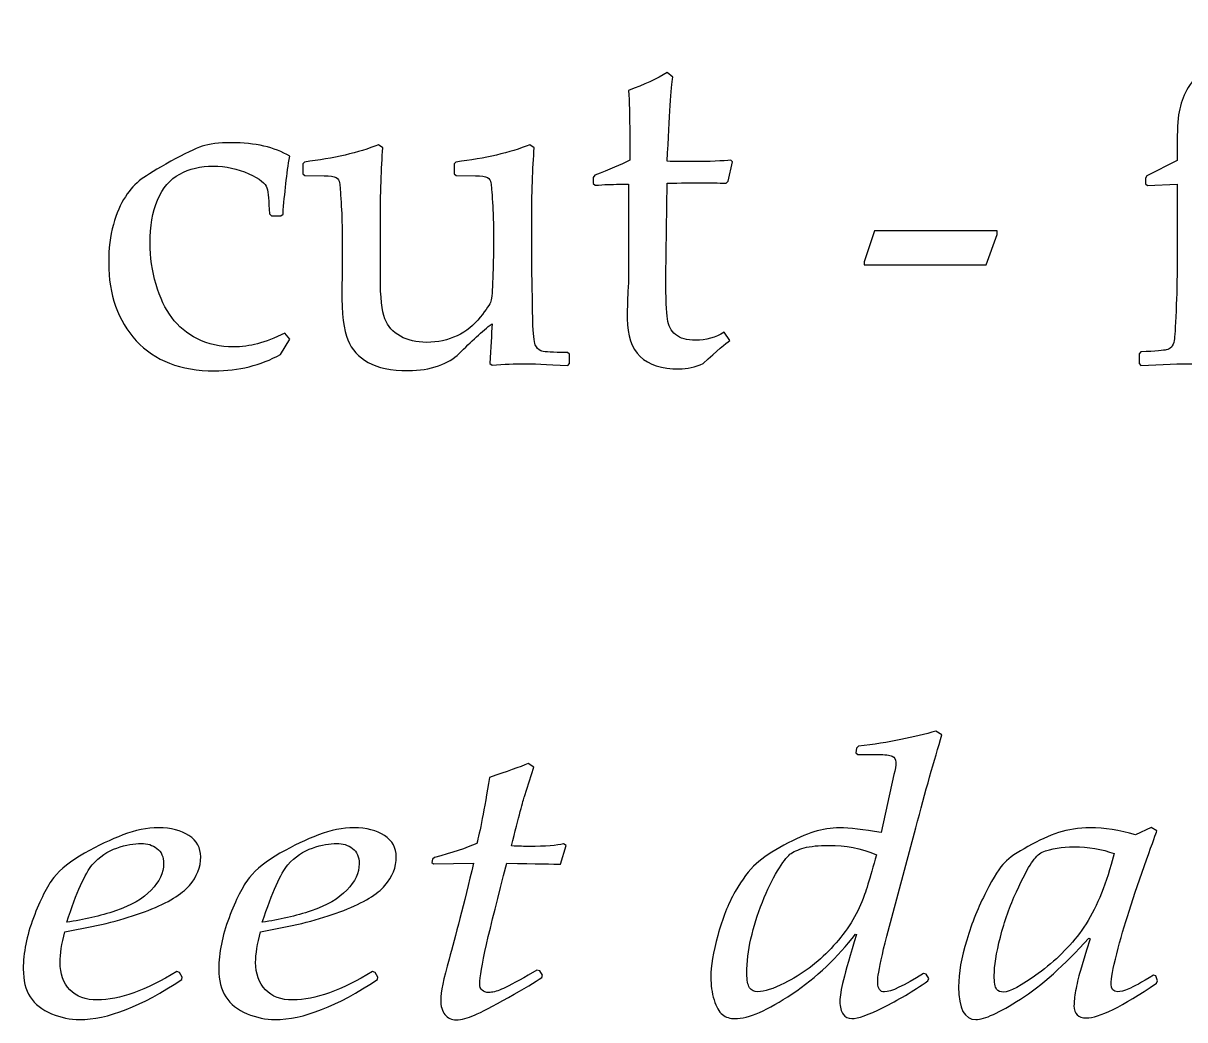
# Model space of a CAD drawing. Header units: millimetres. Extents: x -130 to 142, y -87 to 88.
# Drawn here: x 6.68 to 47.44, y 53.11 to 88.07 of the extents above; entities that cross this region are included whole.
import ezdxf

# ---------------------------------------------------------------- set-up
doc = ezdxf.new("R2010")
doc.units = ezdxf.units.MM
doc.header["$MEASUREMENT"] = 0
doc.layers.add('21', color=7, linetype='Continuous')

msp = doc.modelspace()

# ---------------------------------------------------------------- linework, layer by layer
at = {"layer": '21', "color": 250}
for points, knots in [([(50.0845, 76.5345), (50.0845, 76.5345), (50.1478, 76.4712), (50.1478, 76.4712), (50.1478, 76.4712), (50.1478, 76.4712), (50.1478, 76.1329), (50.1478, 76.1329), (50.1478, 76.1329), (50.1478, 76.1329), (50.0845, 76.0613), (50.0845, 76.0613), (50.0845, 76.0613), (49.9167, 76.0613), (49.6031, 76.0696), (49.141, 76.0916), (49.141, 76.0916), (48.7201, 76.1136), (48.2882, 76.1246), (47.8425, 76.1246), (47.8425, 76.1246), (47.2621, 76.1246), (46.6156, 76.1026), (45.9004, 76.0613), (45.9004, 76.0613), (45.9004, 76.0613), (45.8371, 76.1329), (45.8371, 76.1329), (45.8371, 76.1329), (45.8371, 76.1329), (45.8371, 76.4712), (45.8371, 76.4712), (45.8371, 76.4712), (45.8371, 76.4712), (45.9004, 76.5345), (45.9004, 76.5345), (45.9004, 76.5345), (46.4203, 76.5675), (46.7174, 76.5923), (46.7862, 76.6088), (46.7862, 76.6088), (46.8577, 76.6253), (46.9155, 76.6583), (46.965, 76.7078), (46.965, 76.7078), (47.0118, 76.7601), (47.0475, 76.8371), (47.064, 76.9416), (47.064, 76.9416), (47.0833, 77.0462), (47.1053, 77.3928), (47.1301, 77.9815), (47.1301, 77.9815), (47.1548, 78.5702), (47.1658, 79.0158), (47.1658, 79.3156), (47.1658, 79.3156), (47.1658, 79.3156), (47.1658, 82.4269), (47.1658, 82.4269), (47.1658, 82.4269), (47.1658, 82.4269), (46.126, 82.3719), (46.126, 82.3719), (46.126, 82.3719), (46.126, 82.3719), (46.0545, 82.4352), (46.0545, 82.4352), (46.0545, 82.4352), (46.0545, 82.4352), (46.0545, 82.636), (46.0545, 82.636), (46.0545, 82.636), (46.0545, 82.636), (46.1095, 82.7185), (46.1095, 82.7185), (46.1095, 82.7185), (46.1095, 82.7185), (47.1658, 83.2577), (47.1658, 83.2577), (47.1658, 83.2577), (47.1658, 83.2577), (47.1658, 83.7418), (47.1658, 83.7418), (47.1658, 83.7418), (47.1658, 84.2783), (47.1906, 84.6854), (47.2373, 84.9605), (47.2373, 84.9605), (47.2869, 85.2383), (47.3776, 85.4942), (47.5069, 85.728), (47.5069, 85.728), (47.639, 85.9618), (47.87, 86.2562), (48.1974, 86.6138), (48.1974, 86.6138), (48.5248, 86.9714), (48.8136, 87.263), (49.0584, 87.4913), (49.0584, 87.4913), (49.306, 87.7196), (49.5206, 87.8737), (49.7049, 87.9507), (49.7049, 87.9507), (49.8865, 88.0305), (50.101, 88.069), (50.3486, 88.069), (50.3486, 88.069), (50.5522, 88.069), (50.775, 88.0277), (51.0088, 87.948), (51.0088, 87.948), (51.0088, 87.948), (51.0033, 86.6248), (51.0033, 86.6248), (51.0033, 86.6248), (51.0033, 86.6248), (50.8163, 86.5533), (50.8163, 86.5533), (50.8163, 86.5533), (50.5164, 86.8228), (50.167, 86.9576), (49.7682, 86.9576), (49.7682, 86.9576), (49.4903, 86.9576), (49.2482, 86.8999), (49.0447, 86.7843), (49.0447, 86.7843), (48.8384, 86.6688), (48.7008, 86.479), (48.6238, 86.2177), (48.6238, 86.2177), (48.5495, 85.9591), (48.511, 85.5272), (48.511, 84.9247), (48.511, 84.9247), (48.511, 84.9247), (48.511, 83.2577), (48.511, 83.2577), (48.511, 83.2577), (48.511, 83.2577), (49.3748, 83.2577), (49.3748, 83.2577), (49.3748, 83.2577), (49.8204, 83.2577), (50.2413, 83.2742), (50.6402, 83.3044), (50.6402, 83.3044), (50.6402, 83.3044), (50.7117, 83.2164), (50.7117, 83.2164), (50.7117, 83.2164), (50.7117, 83.2164), (50.5659, 82.5067), (50.5659, 82.5067), (50.5659, 82.5067), (50.5659, 82.5067), (50.4944, 82.4269), (50.4944, 82.4269), (50.4944, 82.4269), (50.3321, 82.4324), (50.2276, 82.4352), (50.1808, 82.4352), (50.1808, 82.4352), (50.1808, 82.4352), (49.1327, 82.4434), (49.1327, 82.4434), (49.1327, 82.4434), (49.1327, 82.4434), (48.511, 82.4434), (48.511, 82.4434), (48.511, 82.4434), (48.511, 82.4434), (48.511, 79.1946), (48.511, 79.1946), (48.511, 79.1946), (48.511, 79.024), (48.5248, 78.6307), (48.5468, 78.0145), (48.5468, 78.0145), (48.5715, 77.3983), (48.5963, 77.0379), (48.6155, 76.9306), (48.6155, 76.9306), (48.6375, 76.8233), (48.6733, 76.7463), (48.7256, 76.6968), (48.7256, 76.6968), (48.7751, 76.6473), (48.8604, 76.6143), (48.9759, 76.5923), (48.9759, 76.5923), (49.0914, 76.5702), (49.4601, 76.551), (50.0845, 76.5345)], [0, 0, 0, 0, 0.02, 0.02, 0.02, 0.02, 0.04, 0.04, 0.04, 0.04, 0.06, 0.06, 0.06, 0.06, 0.08, 0.08, 0.08, 0.08, 0.1, 0.1, 0.1, 0.1, 0.12, 0.12, 0.12, 0.12, 0.14, 0.14, 0.14, 0.14, 0.16, 0.16, 0.16, 0.16, 0.18, 0.18, 0.18, 0.18, 0.2, 0.2, 0.2, 0.2, 0.22, 0.22, 0.22, 0.22, 0.24, 0.24, 0.24, 0.24, 0.26, 0.26, 0.26, 0.26, 0.28, 0.28, 0.28, 0.28, 0.3, 0.3, 0.3, 0.3, 0.32, 0.32, 0.32, 0.32, 0.34, 0.34, 0.34, 0.34, 0.36, 0.36, 0.36, 0.36, 0.38, 0.38, 0.38, 0.38, 0.4, 0.4, 0.4, 0.4, 0.42, 0.42, 0.42, 0.42, 0.44, 0.44, 0.44, 0.44, 0.46, 0.46, 0.46, 0.46, 0.48, 0.48, 0.48, 0.48, 0.5, 0.5, 0.5, 0.5, 0.52, 0.52, 0.52, 0.52, 0.54, 0.54, 0.54, 0.54, 0.56, 0.56, 0.56, 0.56, 0.58, 0.58, 0.58, 0.58, 0.6, 0.6, 0.6, 0.6, 0.62, 0.62, 0.62, 0.62, 0.64, 0.64, 0.64, 0.64, 0.66, 0.66, 0.66, 0.66, 0.68, 0.68, 0.68, 0.68, 0.7, 0.7, 0.7, 0.7, 0.72, 0.72, 0.72, 0.72, 0.74, 0.74, 0.74, 0.74, 0.76, 0.76, 0.76, 0.76, 0.78, 0.78, 0.78, 0.78, 0.8, 0.8, 0.8, 0.8, 0.82, 0.82, 0.82, 0.82, 0.84, 0.84, 0.84, 0.84, 0.86, 0.86, 0.86, 0.86, 0.88, 0.88, 0.88, 0.88, 0.9, 0.9, 0.9, 0.9, 0.92, 0.92, 0.92, 0.92, 0.94, 0.94, 0.94, 0.94, 0.96, 0.96, 0.96, 0.96, 1, 1, 1, 1]), ([(26.68, 82.4517), (26.68, 82.4517), (26.68, 82.6607), (26.68, 82.6607), (26.68, 82.6607), (26.68, 82.6607), (26.735, 82.7405), (26.735, 82.7405), (26.735, 82.7405), (27.2412, 82.9303), (27.6483, 83.1036), (27.9619, 83.2659), (27.9619, 83.2659), (27.9619, 84.6689), (27.9454, 85.4832), (27.9124, 85.7142), (27.9124, 85.7142), (28.4653, 85.9096), (28.9192, 86.1159), (29.2741, 86.3359), (29.2741, 86.3359), (29.2741, 86.3359), (29.4666, 86.1736), (29.4666, 86.1736), (29.4666, 86.1736), (29.4144, 85.8353), (29.3511, 84.8532), (29.2741, 83.2247), (29.2741, 83.2247), (29.5437, 83.2192), (29.8325, 83.2164), (30.1461, 83.2164), (30.1461, 83.2164), (30.7788, 83.2164), (31.2327, 83.2329), (31.5078, 83.2659), (31.5078, 83.2659), (31.5078, 83.2659), (31.5628, 83.2082), (31.5628, 83.2082), (31.5628, 83.2082), (31.5628, 83.2082), (31.4088, 82.5314), (31.4088, 82.5314), (31.4088, 82.5314), (31.4088, 82.5314), (31.3455, 82.4599), (31.3455, 82.4599), (31.3455, 82.4599), (31.0704, 82.4654), (30.7678, 82.4682), (30.4349, 82.4682), (30.4349, 82.4682), (30.1351, 82.4682), (29.7472, 82.4654), (29.2741, 82.4599), (29.2741, 82.4599), (29.2741, 82.4599), (29.2273, 79.1781), (29.2273, 79.1781), (29.2273, 79.1781), (29.2273, 78.4216), (29.2438, 77.9264), (29.2796, 77.6926), (29.2796, 77.6926), (29.3126, 77.4588), (29.4089, 77.2745), (29.5684, 77.1452), (29.5684, 77.1452), (29.728, 77.0131), (29.9618, 76.9471), (30.2726, 76.9471), (30.2726, 76.9471), (30.633, 76.9471), (30.9659, 77.0406), (31.274, 77.2277), (31.274, 77.2277), (31.274, 77.2277), (31.4665, 76.9389), (31.4665, 76.9389), (31.4665, 76.9389), (31.3372, 76.8481), (31.0291, 76.5785), (30.5395, 76.1329), (30.5395, 76.1329), (30.2616, 76.0036), (29.9755, 75.9403), (29.6867, 75.9403), (29.6867, 75.9403), (28.4763, 75.9403), (27.8711, 76.5262), (27.8711, 77.6954), (27.8711, 77.6954), (27.8711, 78.1273), (27.8821, 78.4904), (27.9041, 78.793), (27.9041, 78.793), (27.9096, 78.8838), (27.9124, 78.9773), (27.9124, 79.0736), (27.9124, 79.0736), (27.9124, 79.0736), (27.9124, 82.4187), (27.9124, 82.4187), (27.9124, 82.4187), (27.9124, 82.4187), (27.5823, 82.4187), (27.5823, 82.4187), (27.5823, 82.4187), (27.3402, 82.4187), (27.0623, 82.4077), (26.7515, 82.3856), (26.7515, 82.3856), (26.7515, 82.3856), (26.68, 82.4517), (26.68, 82.4517)], [0, 0, 0, 0, 0.0333333, 0.0333333, 0.0333333, 0.0333333, 0.0666667, 0.0666667, 0.0666667, 0.0666667, 0.1, 0.1, 0.1, 0.1, 0.1333333, 0.1333333, 0.1333333, 0.1333333, 0.1666667, 0.1666667, 0.1666667, 0.1666667, 0.2, 0.2, 0.2, 0.2, 0.2333333, 0.2333333, 0.2333333, 0.2333333, 0.2666667, 0.2666667, 0.2666667, 0.2666667, 0.3, 0.3, 0.3, 0.3, 0.3333333, 0.3333333, 0.3333333, 0.3333333, 0.3666667, 0.3666667, 0.3666667, 0.3666667, 0.4, 0.4, 0.4, 0.4, 0.4333333, 0.4333333, 0.4333333, 0.4333333, 0.4666667, 0.4666667, 0.4666667, 0.4666667, 0.5, 0.5, 0.5, 0.5, 0.5333333, 0.5333333, 0.5333333, 0.5333333, 0.5666667, 0.5666667, 0.5666667, 0.5666667, 0.6, 0.6, 0.6, 0.6, 0.6333333, 0.6333333, 0.6333333, 0.6333333, 0.6666667, 0.6666667, 0.6666667, 0.6666667, 0.7, 0.7, 0.7, 0.7, 0.7333333, 0.7333333, 0.7333333, 0.7333333, 0.7666667, 0.7666667, 0.7666667, 0.7666667, 0.8, 0.8, 0.8, 0.8, 0.8333333, 0.8333333, 0.8333333, 0.8333333, 0.8666667, 0.8666667, 0.8666667, 0.8666667, 0.9, 0.9, 0.9, 0.9, 0.9333333, 0.9333333, 0.9333333, 0.9333333, 1, 1, 1, 1]), ([(16.0257, 76.9884), (16.0257, 76.9884), (15.7039, 76.4465), (15.7039, 76.4465), (15.7039, 76.4465), (15.0107, 76.0668), (14.2377, 75.8743), (13.3821, 75.8743), (13.3821, 75.8743), (12.1992, 75.8743), (11.2859, 76.2264), (10.6422, 76.9306), (10.6422, 76.9306), (9.9985, 77.6348), (9.6739, 78.5426), (9.6739, 79.654), (9.6739, 79.654), (9.6739, 80.1602), (9.7289, 80.6086), (9.839, 81.0047), (9.839, 81.0047), (9.949, 81.4008), (10.0893, 81.7254), (10.2599, 81.984), (10.2599, 81.984), (10.4277, 82.2426), (10.6147, 82.4462), (10.8183, 82.5975), (10.8183, 82.5975), (11.0246, 82.746), (11.3685, 82.9551), (11.8554, 83.2247), (11.8554, 83.2247), (12.3423, 83.4943), (12.7082, 83.6703), (12.9557, 83.7528), (12.9557, 83.7528), (13.2033, 83.8354), (13.5444, 83.8766), (13.9791, 83.8766), (13.9791, 83.8766), (14.8126, 83.8766), (15.4948, 83.7198), (16.0257, 83.4035), (16.0257, 83.4035), (15.924, 82.7955), (15.8469, 82.1188), (15.7919, 81.3706), (15.7919, 81.3706), (15.7919, 81.3706), (15.7204, 81.3073), (15.7204, 81.3073), (15.7204, 81.3073), (15.7204, 81.3073), (15.3903, 81.3073), (15.3903, 81.3073), (15.3903, 81.3073), (15.3903, 81.3073), (15.316, 81.3788), (15.316, 81.3788), (15.316, 81.3788), (15.294, 81.83), (15.2665, 82.1353), (15.228, 82.2894), (15.228, 82.2894), (15.1895, 82.4462), (14.9776, 82.6112), (14.587, 82.79), (14.587, 82.79), (14.1964, 82.9661), (13.7838, 83.0569), (13.3409, 83.0569), (13.3409, 83.0569), (12.9007, 83.0569), (12.5101, 82.9633), (12.1662, 82.7763), (12.1662, 82.7763), (11.8224, 82.592), (11.561, 82.2894), (11.3877, 81.8657), (11.3877, 81.8657), (11.2117, 81.4448), (11.1264, 80.9414), (11.1264, 80.3555), (11.1264, 80.3555), (11.1264, 79.8603), (11.1952, 79.3789), (11.3355, 78.9085), (11.3355, 78.9085), (11.4758, 78.4381), (11.6601, 78.0502), (11.8884, 77.7394), (11.8884, 77.7394), (12.1167, 77.4313), (12.4166, 77.1837), (12.7934, 76.9939), (12.7934, 76.9939), (13.1703, 76.8068), (13.5884, 76.7133), (14.0506, 76.7133), (14.0506, 76.7133), (14.3422, 76.7133), (14.6255, 76.7518), (14.9006, 76.8261), (14.9006, 76.8261), (15.1785, 76.9004), (15.4976, 77.0241), (15.8552, 77.1975), (15.8552, 77.1975), (15.8552, 77.1975), (16.0257, 76.9884), (16.0257, 76.9884)], [0, 0, 0, 0, 0.0344828, 0.0344828, 0.0344828, 0.0344828, 0.0689655, 0.0689655, 0.0689655, 0.0689655, 0.1034483, 0.1034483, 0.1034483, 0.1034483, 0.137931, 0.137931, 0.137931, 0.137931, 0.1724138, 0.1724138, 0.1724138, 0.1724138, 0.2068966, 0.2068966, 0.2068966, 0.2068966, 0.2413793, 0.2413793, 0.2413793, 0.2413793, 0.2758621, 0.2758621, 0.2758621, 0.2758621, 0.3103448, 0.3103448, 0.3103448, 0.3103448, 0.3448276, 0.3448276, 0.3448276, 0.3448276, 0.3793103, 0.3793103, 0.3793103, 0.3793103, 0.4137931, 0.4137931, 0.4137931, 0.4137931, 0.4482759, 0.4482759, 0.4482759, 0.4482759, 0.4827586, 0.4827586, 0.4827586, 0.4827586, 0.5172414, 0.5172414, 0.5172414, 0.5172414, 0.5517241, 0.5517241, 0.5517241, 0.5517241, 0.5862069, 0.5862069, 0.5862069, 0.5862069, 0.6206897, 0.6206897, 0.6206897, 0.6206897, 0.6551724, 0.6551724, 0.6551724, 0.6551724, 0.6896552, 0.6896552, 0.6896552, 0.6896552, 0.7241379, 0.7241379, 0.7241379, 0.7241379, 0.7586207, 0.7586207, 0.7586207, 0.7586207, 0.7931034, 0.7931034, 0.7931034, 0.7931034, 0.8275862, 0.8275862, 0.8275862, 0.8275862, 0.862069, 0.862069, 0.862069, 0.862069, 0.8965517, 0.8965517, 0.8965517, 0.8965517, 0.9310345, 0.9310345, 0.9310345, 0.9310345, 1, 1, 1, 1]), ([(19.1452, 83.8051), (19.1452, 83.8051), (19.2965, 83.7006), (19.2965, 83.7006), (19.2965, 83.7006), (19.2387, 82.9963), (19.2085, 82.1023), (19.2085, 81.0157), (19.2085, 81.0157), (19.2085, 81.0157), (19.2085, 79.1396), (19.2085, 79.1396), (19.2085, 79.1396), (19.2085, 78.4519), (19.2608, 77.9732), (19.3653, 77.7036), (19.3653, 77.7036), (19.4698, 77.4368), (19.6514, 77.2305), (19.91, 77.0874), (19.91, 77.0874), (20.1685, 76.9444), (20.4739, 76.8728), (20.8288, 76.8728), (20.8288, 76.8728), (21.2221, 76.8728), (21.577, 76.9499), (21.9016, 77.1039), (21.9016, 77.1039), (22.2235, 77.258), (22.4931, 77.4725), (22.7104, 77.7531), (22.7104, 77.7531), (22.9277, 78.031), (23.0542, 78.2208), (23.0845, 78.3171), (23.0845, 78.3171), (23.1175, 78.4133), (23.1395, 78.6857), (23.1505, 79.1313), (23.1505, 79.1313), (23.1505, 79.1313), (23.1753, 80.0336), (23.1753, 80.0336), (23.1753, 80.0336), (23.1753, 80.0336), (23.1753, 80.9029), (23.1753, 80.9029), (23.1753, 80.9029), (23.1753, 81.1175), (23.1643, 81.4118), (23.1423, 81.7832), (23.1423, 81.7832), (23.1203, 82.1518), (23.1038, 82.3801), (23.09, 82.4682), (23.09, 82.4682), (23.0762, 82.5535), (23.035, 82.6167), (22.9635, 82.658), (22.9635, 82.658), (22.8947, 82.6965), (22.7544, 82.7185), (22.5453, 82.7185), (22.5453, 82.7185), (22.5453, 82.7185), (21.8686, 82.724), (21.8686, 82.724), (21.8686, 82.724), (21.8686, 82.724), (21.7971, 82.79), (21.7971, 82.79), (21.7971, 82.79), (21.7971, 82.79), (21.7971, 83.1366), (21.7971, 83.1366), (21.7971, 83.1366), (21.7971, 83.1366), (21.8604, 83.1999), (21.8604, 83.1999), (21.8604, 83.1999), (22.8864, 83.3237), (23.753, 83.5245), (24.4544, 83.8051), (24.4544, 83.8051), (24.4544, 83.8051), (24.6085, 83.7006), (24.6085, 83.7006), (24.6085, 83.7006), (24.5507, 82.9963), (24.5205, 82.1023), (24.5205, 81.0157), (24.5205, 81.0157), (24.5205, 81.0157), (24.5205, 79.599), (24.5205, 79.599), (24.5205, 79.599), (24.5205, 79.5165), (24.5342, 78.859), (24.559, 77.6238), (24.559, 77.6238), (24.57, 77.1672), (24.6002, 76.8894), (24.6443, 76.7903), (24.6443, 76.7903), (24.691, 76.6913), (24.7543, 76.6198), (24.8341, 76.5812), (24.8341, 76.5812), (24.9138, 76.54), (25.1532, 76.5207), (25.5521, 76.5207), (25.5521, 76.5207), (25.5521, 76.5207), (25.7776, 76.5207), (25.7776, 76.5207), (25.7776, 76.5207), (25.7776, 76.5207), (25.8492, 76.4547), (25.8492, 76.4547), (25.8492, 76.4547), (25.8492, 76.4547), (25.8492, 76.1329), (25.8492, 76.1329), (25.8492, 76.1329), (25.8492, 76.1329), (25.7859, 76.0613), (25.7859, 76.0613), (25.7859, 76.0613), (25.0266, 76.1026), (24.5205, 76.1246), (24.2619, 76.1246), (24.2619, 76.1246), (23.9345, 76.1246), (23.5549, 76.1053), (23.1258, 76.0668), (23.1258, 76.0668), (23.1258, 76.0668), (23.0542, 76.1329), (23.0542, 76.1329), (23.0542, 76.1329), (23.0845, 76.6803), (23.1093, 77.1452), (23.1258, 77.5276), (23.1258, 77.5276), (22.7874, 77.2635), (22.3995, 76.9114), (21.9649, 76.4712), (21.9649, 76.4712), (21.7998, 76.3034), (21.5605, 76.1659), (21.2469, 76.0531), (21.2469, 76.0531), (20.936, 75.9403), (20.5812, 75.8825), (20.1851, 75.8825), (20.1851, 75.8825), (19.5826, 75.8825), (19.1122, 75.9788), (18.7766, 76.1686), (18.7766, 76.1686), (18.441, 76.3584), (18.2044, 76.6225), (18.0641, 76.9581), (18.0641, 76.9581), (17.9238, 77.2937), (17.855, 77.8742), (17.855, 78.6967), (17.855, 78.6967), (17.855, 78.6967), (17.8633, 79.3321), (17.8633, 79.3321), (17.8633, 79.3321), (17.8633, 79.3321), (17.8633, 80.9029), (17.8633, 80.9029), (17.8633, 80.9029), (17.8633, 81.1175), (17.8523, 81.4118), (17.8303, 81.7832), (17.8303, 81.7832), (17.8083, 82.1518), (17.7918, 82.3801), (17.778, 82.4682), (17.778, 82.4682), (17.7643, 82.5535), (17.723, 82.6167), (17.6542, 82.658), (17.6542, 82.658), (17.5827, 82.6965), (17.4452, 82.7185), (17.2333, 82.7185), (17.2333, 82.7185), (17.2333, 82.7185), (16.5566, 82.724), (16.5566, 82.724), (16.5566, 82.724), (16.5566, 82.724), (16.4851, 82.79), (16.4851, 82.79), (16.4851, 82.79), (16.4851, 82.79), (16.4851, 83.1366), (16.4851, 83.1366), (16.4851, 83.1366), (16.4851, 83.1366), (16.5484, 83.1999), (16.5484, 83.1999), (16.5484, 83.1999), (17.5744, 83.3237), (18.441, 83.5245), (19.1452, 83.8051)], [0, 0, 0, 0, 0.0185185, 0.0185185, 0.0185185, 0.0185185, 0.037037, 0.037037, 0.037037, 0.037037, 0.0555556, 0.0555556, 0.0555556, 0.0555556, 0.0740741, 0.0740741, 0.0740741, 0.0740741, 0.0925926, 0.0925926, 0.0925926, 0.0925926, 0.1111111, 0.1111111, 0.1111111, 0.1111111, 0.1296296, 0.1296296, 0.1296296, 0.1296296, 0.1481481, 0.1481481, 0.1481481, 0.1481481, 0.1666667, 0.1666667, 0.1666667, 0.1666667, 0.1851852, 0.1851852, 0.1851852, 0.1851852, 0.2037037, 0.2037037, 0.2037037, 0.2037037, 0.2222222, 0.2222222, 0.2222222, 0.2222222, 0.2407407, 0.2407407, 0.2407407, 0.2407407, 0.2592593, 0.2592593, 0.2592593, 0.2592593, 0.2777778, 0.2777778, 0.2777778, 0.2777778, 0.2962963, 0.2962963, 0.2962963, 0.2962963, 0.3148148, 0.3148148, 0.3148148, 0.3148148, 0.3333333, 0.3333333, 0.3333333, 0.3333333, 0.3518519, 0.3518519, 0.3518519, 0.3518519, 0.3703704, 0.3703704, 0.3703704, 0.3703704, 0.3888889, 0.3888889, 0.3888889, 0.3888889, 0.4074074, 0.4074074, 0.4074074, 0.4074074, 0.4259259, 0.4259259, 0.4259259, 0.4259259, 0.4444444, 0.4444444, 0.4444444, 0.4444444, 0.462963, 0.462963, 0.462963, 0.462963, 0.4814815, 0.4814815, 0.4814815, 0.4814815, 0.5, 0.5, 0.5, 0.5, 0.5185185, 0.5185185, 0.5185185, 0.5185185, 0.537037, 0.537037, 0.537037, 0.537037, 0.5555556, 0.5555556, 0.5555556, 0.5555556, 0.5740741, 0.5740741, 0.5740741, 0.5740741, 0.5925926, 0.5925926, 0.5925926, 0.5925926, 0.6111111, 0.6111111, 0.6111111, 0.6111111, 0.6296296, 0.6296296, 0.6296296, 0.6296296, 0.6481481, 0.6481481, 0.6481481, 0.6481481, 0.6666667, 0.6666667, 0.6666667, 0.6666667, 0.6851852, 0.6851852, 0.6851852, 0.6851852, 0.7037037, 0.7037037, 0.7037037, 0.7037037, 0.7222222, 0.7222222, 0.7222222, 0.7222222, 0.7407407, 0.7407407, 0.7407407, 0.7407407, 0.7592593, 0.7592593, 0.7592593, 0.7592593, 0.7777778, 0.7777778, 0.7777778, 0.7777778, 0.7962963, 0.7962963, 0.7962963, 0.7962963, 0.8148148, 0.8148148, 0.8148148, 0.8148148, 0.8333333, 0.8333333, 0.8333333, 0.8333333, 0.8518519, 0.8518519, 0.8518519, 0.8518519, 0.8703704, 0.8703704, 0.8703704, 0.8703704, 0.8888889, 0.8888889, 0.8888889, 0.8888889, 0.9074074, 0.9074074, 0.9074074, 0.9074074, 0.9259259, 0.9259259, 0.9259259, 0.9259259, 0.9444444, 0.9444444, 0.9444444, 0.9444444, 0.962963, 0.962963, 0.962963, 0.962963, 1, 1, 1, 1]), ([(36.1815, 79.5907), (36.1815, 79.5907), (36.1815, 79.7035), (36.1815, 79.7035), (36.1815, 79.7035), (36.1815, 79.7035), (36.5446, 80.7819), (36.5446, 80.7819), (36.5446, 80.7819), (36.5446, 80.7819), (40.8553, 80.7819), (40.8553, 80.7819), (40.8553, 80.7819), (40.8553, 80.7819), (40.8553, 80.6608), (40.8553, 80.6608), (40.8553, 80.6608), (40.8553, 80.6608), (40.4674, 79.5907), (40.4674, 79.5907), (40.4674, 79.5907), (40.4674, 79.5907), (36.1815, 79.5907), (36.1815, 79.5907)], [0, 0, 0, 0, 0.1428571, 0.1428571, 0.1428571, 0.1428571, 0.2857143, 0.2857143, 0.2857143, 0.2857143, 0.4285714, 0.4285714, 0.4285714, 0.4285714, 0.5714286, 0.5714286, 0.5714286, 0.5714286, 0.7142857, 0.7142857, 0.7142857, 0.7142857, 1, 1, 1, 1]), ([(38.7018, 63.2337), (38.7018, 63.2337), (38.9163, 63.105), (38.9163, 63.105), (38.9163, 63.105), (38.646, 62.2156), (38.3403, 61.1287), (37.9965, 59.8395), (37.9965, 59.8395), (37.9965, 59.8395), (36.9794, 56.0432), (36.9794, 56.0432), (36.9794, 56.0432), (36.8177, 55.3951), (36.7178, 54.9378), (36.6766, 54.6689), (36.6766, 54.6689), (36.6678, 54.5839), (36.662, 54.4966), (36.662, 54.407), (36.662, 54.407), (36.662, 54.191), (36.7413, 54.0829), (36.903, 54.0829), (36.903, 54.0829), (37.1204, 54.0829), (37.576, 54.299), (38.2727, 54.7287), (38.2727, 54.7287), (38.2727, 54.7287), (38.3667, 54.7103), (38.3667, 54.7103), (38.3667, 54.7103), (38.3667, 54.7103), (38.4519, 54.554), (38.4519, 54.554), (38.4519, 54.554), (38.4519, 54.554), (38.4256, 54.4667), (38.4256, 54.4667), (38.4256, 54.4667), (37.8935, 54.1036), (37.3674, 53.7934), (36.85, 53.5337), (36.85, 53.5337), (36.3328, 53.2763), (35.9653, 53.1477), (35.7479, 53.1477), (35.7479, 53.1477), (35.6273, 53.1477), (35.5274, 53.1982), (35.451, 53.2993), (35.451, 53.2993), (35.3745, 53.4004), (35.3334, 53.5521), (35.3334, 53.7543), (35.3334, 53.7543), (35.3334, 53.9198), (35.3775, 54.1703), (35.4599, 54.5035), (35.4599, 54.5035), (35.5421, 54.839), (35.6979, 55.3721), (35.9213, 56.1029), (35.9213, 56.1029), (35.9213, 56.1029), (35.8772, 56.1098), (35.8772, 56.1098), (35.8772, 56.1098), (35.257, 55.294), (34.5192, 54.5954), (33.661, 54.0163), (33.661, 54.0163), (32.8028, 53.4372), (32.1326, 53.1477), (31.6505, 53.1477), (31.6505, 53.1477), (31.4772, 53.1477), (31.3301, 53.1936), (31.2096, 53.2878), (31.2096, 53.2878), (31.0891, 53.3821), (30.9922, 53.5567), (30.9186, 53.8072), (30.9186, 53.8072), (30.8423, 54.0577), (30.804, 54.3242), (30.804, 54.6023), (30.804, 54.6023), (30.804, 54.9838), (30.8863, 55.471), (31.045, 56.0638), (31.045, 56.0638), (31.2067, 56.6544), (31.4095, 57.1669), (31.6564, 57.6012), (31.6564, 57.6012), (31.9034, 58.0332), (32.1502, 58.3596), (32.3941, 58.5802), (32.3941, 58.5802), (32.6382, 58.8008), (32.9643, 59.0191), (33.37, 59.2328), (33.37, 59.2328), (33.7786, 59.4488), (34.1313, 59.6028), (34.4252, 59.697), (34.4252, 59.697), (34.7221, 59.7935), (35.0249, 59.8395), (35.3334, 59.8395), (35.3334, 59.8395), (35.6685, 59.8395), (36.1505, 59.7843), (36.7825, 59.6717), (36.7825, 59.6717), (36.7825, 59.6717), (37.2293, 61.7101), (37.2293, 61.7101), (37.2293, 61.7101), (37.2762, 61.8824), (37.2968, 62.0249), (37.2968, 62.1421), (37.2968, 62.1421), (37.2968, 62.2409), (37.2528, 62.3098), (37.1646, 62.3512), (37.1646, 62.3512), (37.0764, 62.3903), (36.9177, 62.411), (36.6854, 62.411), (36.6854, 62.411), (36.6854, 62.411), (35.9624, 62.4179), (35.9624, 62.4179), (35.9624, 62.4179), (35.9624, 62.4179), (35.8949, 62.473), (35.8949, 62.473), (35.8949, 62.473), (35.8949, 62.473), (35.9213, 62.6408), (35.9213, 62.6408), (35.9213, 62.6408), (35.9213, 62.6408), (35.9889, 62.7005), (35.9889, 62.7005), (35.9889, 62.7005), (37.0617, 62.8361), (37.967, 63.013), (38.7018, 63.2337)], [0, 0, 0, 0, 0.025641, 0.025641, 0.025641, 0.025641, 0.0512821, 0.0512821, 0.0512821, 0.0512821, 0.0769231, 0.0769231, 0.0769231, 0.0769231, 0.1025641, 0.1025641, 0.1025641, 0.1025641, 0.1282051, 0.1282051, 0.1282051, 0.1282051, 0.1538462, 0.1538462, 0.1538462, 0.1538462, 0.1794872, 0.1794872, 0.1794872, 0.1794872, 0.2051282, 0.2051282, 0.2051282, 0.2051282, 0.2307692, 0.2307692, 0.2307692, 0.2307692, 0.2564103, 0.2564103, 0.2564103, 0.2564103, 0.2820513, 0.2820513, 0.2820513, 0.2820513, 0.3076923, 0.3076923, 0.3076923, 0.3076923, 0.3333333, 0.3333333, 0.3333333, 0.3333333, 0.3589744, 0.3589744, 0.3589744, 0.3589744, 0.3846154, 0.3846154, 0.3846154, 0.3846154, 0.4102564, 0.4102564, 0.4102564, 0.4102564, 0.4358974, 0.4358974, 0.4358974, 0.4358974, 0.4615385, 0.4615385, 0.4615385, 0.4615385, 0.4871795, 0.4871795, 0.4871795, 0.4871795, 0.5128205, 0.5128205, 0.5128205, 0.5128205, 0.5384615, 0.5384615, 0.5384615, 0.5384615, 0.5641026, 0.5641026, 0.5641026, 0.5641026, 0.5897436, 0.5897436, 0.5897436, 0.5897436, 0.6153846, 0.6153846, 0.6153846, 0.6153846, 0.6410256, 0.6410256, 0.6410256, 0.6410256, 0.6666667, 0.6666667, 0.6666667, 0.6666667, 0.6923077, 0.6923077, 0.6923077, 0.6923077, 0.7179487, 0.7179487, 0.7179487, 0.7179487, 0.7435897, 0.7435897, 0.7435897, 0.7435897, 0.7692308, 0.7692308, 0.7692308, 0.7692308, 0.7948718, 0.7948718, 0.7948718, 0.7948718, 0.8205128, 0.8205128, 0.8205128, 0.8205128, 0.8461538, 0.8461538, 0.8461538, 0.8461538, 0.8717949, 0.8717949, 0.8717949, 0.8717949, 0.8974359, 0.8974359, 0.8974359, 0.8974359, 0.9230769, 0.9230769, 0.9230769, 0.9230769, 0.9487179, 0.9487179, 0.9487179, 0.9487179, 1, 1, 1, 1]), ([(24.8021, 54.8229), (24.8021, 54.8229), (24.8992, 54.6689), (24.8992, 54.6689), (24.8992, 54.6689), (24.8992, 54.6689), (24.8727, 54.5885), (24.8727, 54.5885), (24.8727, 54.5885), (24.6493, 54.4345), (24.2584, 54.2024), (23.7058, 53.8922), (23.7058, 53.8922), (23.1502, 53.5797), (22.7535, 53.3706), (22.5095, 53.2649), (22.5095, 53.2649), (22.2655, 53.1591), (22.054, 53.1063), (21.8746, 53.1063), (21.8746, 53.1063), (21.71, 53.1063), (21.5748, 53.1683), (21.4749, 53.2878), (21.4749, 53.2878), (21.3749, 53.4096), (21.325, 53.582), (21.325, 53.8072), (21.325, 53.8072), (21.325, 54.0715), (21.422, 54.5449), (21.619, 55.2274), (21.619, 55.2274), (21.8423, 56.0179), (22.1274, 57.1416), (22.4801, 58.6009), (22.4801, 58.6009), (22.4801, 58.6009), (21.0751, 58.5733), (21.0751, 58.5733), (21.0751, 58.5733), (21.0751, 58.5733), (21.0135, 58.6284), (21.0135, 58.6284), (21.0135, 58.6284), (21.0135, 58.6284), (21.0399, 58.741), (21.0399, 58.741), (21.0399, 58.741), (21.0399, 58.741), (21.1104, 58.7962), (21.1104, 58.7962), (21.1104, 58.7962), (21.7247, 58.9662), (22.2186, 59.1294), (22.5918, 59.288), (22.5918, 59.288), (22.7005, 59.6832), (22.8475, 60.4576), (23.0386, 61.6113), (23.0386, 61.6113), (23.6529, 61.8112), (24.1026, 61.9743), (24.3906, 62.0961), (24.3906, 62.0961), (24.3906, 62.0961), (24.5964, 61.9743), (24.5964, 61.9743), (24.5964, 61.9743), (24.5964, 61.9743), (24.2613, 60.9448), (24.2613, 60.9448), (24.2613, 60.9448), (24.2201, 60.8138), (24.0702, 60.2347), (23.8057, 59.2075), (23.8057, 59.2075), (24.0644, 59.1937), (24.2731, 59.1868), (24.4318, 59.1868), (24.4318, 59.1868), (25.002, 59.1868), (25.4047, 59.219), (25.6399, 59.2811), (25.6399, 59.2811), (25.6399, 59.2811), (25.7251, 59.2259), (25.7251, 59.2259), (25.7251, 59.2259), (25.7251, 59.2259), (25.5281, 58.5664), (25.5281, 58.5664), (25.5281, 58.5664), (25.3136, 58.5664), (24.6875, 58.5779), (23.6499, 58.6009), (23.6499, 58.6009), (23.0121, 56.2086), (22.6946, 54.7999), (22.6946, 54.3725), (22.6946, 54.3725), (22.6946, 54.1657), (22.8035, 54.0623), (23.0209, 54.0623), (23.0209, 54.0623), (23.1296, 54.0623), (23.2736, 54.099), (23.4559, 54.1749), (23.4559, 54.1749), (23.6382, 54.2484), (23.9498, 54.4139), (24.3995, 54.6689), (24.3995, 54.6689), (24.3995, 54.6689), (24.6993, 54.8505), (24.6993, 54.8505), (24.6993, 54.8505), (24.6993, 54.8505), (24.8021, 54.8229), (24.8021, 54.8229)], [0, 0, 0, 0, 0.0322581, 0.0322581, 0.0322581, 0.0322581, 0.0645161, 0.0645161, 0.0645161, 0.0645161, 0.0967742, 0.0967742, 0.0967742, 0.0967742, 0.1290323, 0.1290323, 0.1290323, 0.1290323, 0.1612903, 0.1612903, 0.1612903, 0.1612903, 0.1935484, 0.1935484, 0.1935484, 0.1935484, 0.2258065, 0.2258065, 0.2258065, 0.2258065, 0.2580645, 0.2580645, 0.2580645, 0.2580645, 0.2903226, 0.2903226, 0.2903226, 0.2903226, 0.3225806, 0.3225806, 0.3225806, 0.3225806, 0.3548387, 0.3548387, 0.3548387, 0.3548387, 0.3870968, 0.3870968, 0.3870968, 0.3870968, 0.4193548, 0.4193548, 0.4193548, 0.4193548, 0.4516129, 0.4516129, 0.4516129, 0.4516129, 0.483871, 0.483871, 0.483871, 0.483871, 0.516129, 0.516129, 0.516129, 0.516129, 0.5483871, 0.5483871, 0.5483871, 0.5483871, 0.5806452, 0.5806452, 0.5806452, 0.5806452, 0.6129032, 0.6129032, 0.6129032, 0.6129032, 0.6451613, 0.6451613, 0.6451613, 0.6451613, 0.6774194, 0.6774194, 0.6774194, 0.6774194, 0.7096774, 0.7096774, 0.7096774, 0.7096774, 0.7419355, 0.7419355, 0.7419355, 0.7419355, 0.7741935, 0.7741935, 0.7741935, 0.7741935, 0.8064516, 0.8064516, 0.8064516, 0.8064516, 0.8387097, 0.8387097, 0.8387097, 0.8387097, 0.8709677, 0.8709677, 0.8709677, 0.8709677, 0.9032258, 0.9032258, 0.9032258, 0.9032258, 0.9354839, 0.9354839, 0.9354839, 0.9354839, 1, 1, 1, 1]), ([(12.1632, 54.7701), (12.1632, 54.7701), (12.2573, 54.6023), (12.2573, 54.6023), (12.2573, 54.6023), (12.2573, 54.6023), (12.2396, 54.515), (12.2396, 54.515), (12.2396, 54.515), (10.8288, 53.5797), (9.6296, 53.1132), (8.6479, 53.1132), (8.6479, 53.1132), (8.3275, 53.1132), (8.0012, 53.1821), (7.6661, 53.32), (7.6661, 53.32), (7.334, 53.4556), (7.0871, 53.6532), (6.9225, 53.9083), (6.9225, 53.9083), (6.7579, 54.1634), (6.6756, 54.492), (6.6756, 54.8919), (6.6756, 54.8919), (6.6756, 55.4526), (6.7961, 56.0501), (7.0342, 56.6843), (7.0342, 56.6843), (7.2723, 57.3209), (7.5103, 57.7897), (7.7485, 58.093), (7.7485, 58.093), (7.9865, 58.3963), (8.3452, 58.6813), (8.8212, 58.9479), (8.8212, 58.9479), (9.2974, 59.2144), (9.7501, 59.4304), (10.1763, 59.5936), (10.1763, 59.5936), (10.6054, 59.7568), (11.0199, 59.8395), (11.4226, 59.8395), (11.4226, 59.8395), (11.8576, 59.8395), (12.2131, 59.7499), (12.4895, 59.5706), (12.4895, 59.5706), (12.7658, 59.3914), (12.9039, 59.1409), (12.9039, 58.8238), (12.9039, 58.8238), (12.9039, 58.4584), (12.7717, 58.1229), (12.5072, 57.8172), (12.5072, 57.8172), (12.2425, 57.5093), (11.7606, 57.2174), (11.061, 56.944), (11.061, 56.944), (10.3585, 56.6705), (9.5209, 56.4453), (8.545, 56.2707), (8.545, 56.2707), (8.545, 56.2707), (8.1394, 56.1971), (8.1394, 56.1971), (8.1394, 56.1971), (8.0248, 55.7674), (7.9689, 55.4066), (7.9689, 55.1194), (7.9689, 55.1194), (7.9689, 54.7172), (8.0835, 54.3955), (8.3128, 54.1565), (8.3128, 54.1565), (8.542, 53.9198), (8.8654, 53.8003), (9.2768, 53.8003), (9.2768, 53.8003), (10.0528, 53.8003), (10.9817, 54.1335), (12.0662, 54.7976), (12.0662, 54.7976), (12.0662, 54.7976), (12.1632, 54.7701), (12.1632, 54.7701)], [0, 0, 0, 0, 0.0434783, 0.0434783, 0.0434783, 0.0434783, 0.0869565, 0.0869565, 0.0869565, 0.0869565, 0.1304348, 0.1304348, 0.1304348, 0.1304348, 0.173913, 0.173913, 0.173913, 0.173913, 0.2173913, 0.2173913, 0.2173913, 0.2173913, 0.2608696, 0.2608696, 0.2608696, 0.2608696, 0.3043478, 0.3043478, 0.3043478, 0.3043478, 0.3478261, 0.3478261, 0.3478261, 0.3478261, 0.3913043, 0.3913043, 0.3913043, 0.3913043, 0.4347826, 0.4347826, 0.4347826, 0.4347826, 0.4782609, 0.4782609, 0.4782609, 0.4782609, 0.5217391, 0.5217391, 0.5217391, 0.5217391, 0.5652174, 0.5652174, 0.5652174, 0.5652174, 0.6086957, 0.6086957, 0.6086957, 0.6086957, 0.6521739, 0.6521739, 0.6521739, 0.6521739, 0.6956522, 0.6956522, 0.6956522, 0.6956522, 0.7391304, 0.7391304, 0.7391304, 0.7391304, 0.7826087, 0.7826087, 0.7826087, 0.7826087, 0.826087, 0.826087, 0.826087, 0.826087, 0.8695652, 0.8695652, 0.8695652, 0.8695652, 0.9130435, 0.9130435, 0.9130435, 0.9130435, 1, 1, 1, 1]), ([(19.0265, 54.7701), (19.0265, 54.7701), (19.1205, 54.6023), (19.1205, 54.6023), (19.1205, 54.6023), (19.1205, 54.6023), (19.1028, 54.515), (19.1028, 54.515), (19.1028, 54.515), (17.692, 53.5797), (16.4928, 53.1132), (15.5111, 53.1132), (15.5111, 53.1132), (15.1907, 53.1132), (14.8645, 53.1821), (14.5293, 53.32), (14.5293, 53.32), (14.1972, 53.4556), (13.9503, 53.6532), (13.7857, 53.9083), (13.7857, 53.9083), (13.6211, 54.1634), (13.5389, 54.492), (13.5389, 54.8919), (13.5389, 54.8919), (13.5389, 55.4526), (13.6593, 56.0501), (13.8974, 56.6843), (13.8974, 56.6843), (14.1355, 57.3209), (14.3736, 57.7897), (14.6117, 58.093), (14.6117, 58.093), (14.8497, 58.3963), (15.2084, 58.6813), (15.6844, 58.9479), (15.6844, 58.9479), (16.1606, 59.2144), (16.6133, 59.4304), (17.0395, 59.5936), (17.0395, 59.5936), (17.4686, 59.7568), (17.8831, 59.8395), (18.2858, 59.8395), (18.2858, 59.8395), (18.7208, 59.8395), (19.0763, 59.7499), (19.3527, 59.5706), (19.3527, 59.5706), (19.629, 59.3914), (19.7672, 59.1409), (19.7672, 58.8238), (19.7672, 58.8238), (19.7672, 58.4584), (19.6349, 58.1229), (19.3704, 57.8172), (19.3704, 57.8172), (19.1058, 57.5093), (18.6238, 57.2174), (17.9242, 56.944), (17.9242, 56.944), (17.2217, 56.6705), (16.3841, 56.4453), (15.4082, 56.2707), (15.4082, 56.2707), (15.4082, 56.2707), (15.0026, 56.1971), (15.0026, 56.1971), (15.0026, 56.1971), (14.888, 55.7674), (14.8321, 55.4066), (14.8321, 55.1194), (14.8321, 55.1194), (14.8321, 54.7172), (14.9467, 54.3955), (15.176, 54.1565), (15.176, 54.1565), (15.4052, 53.9198), (15.7286, 53.8003), (16.14, 53.8003), (16.14, 53.8003), (16.916, 53.8003), (17.8449, 54.1335), (18.9294, 54.7976), (18.9294, 54.7976), (18.9294, 54.7976), (19.0265, 54.7701), (19.0265, 54.7701)], [0, 0, 0, 0, 0.0434783, 0.0434783, 0.0434783, 0.0434783, 0.0869565, 0.0869565, 0.0869565, 0.0869565, 0.1304348, 0.1304348, 0.1304348, 0.1304348, 0.173913, 0.173913, 0.173913, 0.173913, 0.2173913, 0.2173913, 0.2173913, 0.2173913, 0.2608696, 0.2608696, 0.2608696, 0.2608696, 0.3043478, 0.3043478, 0.3043478, 0.3043478, 0.3478261, 0.3478261, 0.3478261, 0.3478261, 0.3913043, 0.3913043, 0.3913043, 0.3913043, 0.4347826, 0.4347826, 0.4347826, 0.4347826, 0.4782609, 0.4782609, 0.4782609, 0.4782609, 0.5217391, 0.5217391, 0.5217391, 0.5217391, 0.5652174, 0.5652174, 0.5652174, 0.5652174, 0.6086957, 0.6086957, 0.6086957, 0.6086957, 0.6521739, 0.6521739, 0.6521739, 0.6521739, 0.6956522, 0.6956522, 0.6956522, 0.6956522, 0.7391304, 0.7391304, 0.7391304, 0.7391304, 0.7826087, 0.7826087, 0.7826087, 0.7826087, 0.826087, 0.826087, 0.826087, 0.826087, 0.8695652, 0.8695652, 0.8695652, 0.8695652, 0.9130435, 0.9130435, 0.9130435, 0.9130435, 1, 1, 1, 1]), ([(46.4173, 54.6483), (46.4173, 54.6483), (46.4761, 54.4667), (46.4761, 54.4667), (46.4761, 54.4667), (46.4761, 54.4667), (46.4438, 54.3863), (46.4438, 54.3863), (46.4438, 54.3863), (45.2387, 53.5728), (44.4157, 53.1683), (43.9807, 53.1683), (43.9807, 53.1683), (43.6927, 53.1683), (43.5487, 53.3108), (43.5487, 53.5981), (43.5487, 53.5981), (43.5487, 53.7382), (43.5691, 53.9129), (43.6044, 54.1266), (43.6044, 54.1266), (43.6427, 54.3403), (43.6986, 54.5747), (43.7749, 54.8298), (43.7749, 54.8298), (43.7749, 54.8298), (43.9895, 55.5514), (43.9895, 55.5514), (43.9895, 55.5514), (43.9895, 55.5514), (44.1188, 55.9489), (44.1188, 55.9489), (44.1188, 55.9489), (44.1188, 55.9489), (44.0659, 55.9673), (44.0659, 55.9673), (44.0659, 55.9673), (43.2106, 55.0159), (42.4111, 54.3036), (41.6674, 53.8279), (41.6674, 53.8279), (40.9238, 53.3522), (40.4036, 53.1132), (40.1067, 53.1132), (40.1067, 53.1132), (39.704, 53.1132), (39.5012, 53.497), (39.5012, 54.2645), (39.5012, 54.2645), (39.5012, 54.7448), (39.5953, 55.2917), (39.7834, 55.9007), (39.7834, 55.9007), (39.9686, 56.512), (40.1978, 57.0773), (40.4682, 57.5966), (40.4682, 57.5966), (40.7358, 58.1183), (40.9532, 58.4607), (41.1178, 58.6238), (41.1178, 58.6238), (41.2795, 58.7893), (41.5528, 58.9754), (41.9349, 59.1868), (41.9349, 59.1868), (42.3171, 59.3983), (42.6756, 59.5591), (43.0077, 59.6717), (43.0077, 59.6717), (43.3399, 59.7843), (43.7102, 59.8395), (44.1188, 59.8395), (44.1188, 59.8395), (44.6184, 59.8395), (45.1476, 59.7591), (45.7119, 59.5982), (45.7119, 59.5982), (45.7119, 59.5982), (46.2615, 59.8533), (46.2615, 59.8533), (46.2615, 59.8533), (46.2615, 59.8533), (46.4526, 59.7315), (46.4526, 59.7315), (46.4526, 59.7315), (46.4349, 59.6648), (46.3145, 59.327), (46.091, 58.7226), (46.091, 58.7226), (46.091, 58.7226), (45.6942, 57.5782), (45.6942, 57.5782), (45.6942, 57.5782), (45.6942, 57.5782), (45.4797, 56.9118), (45.4797, 56.9118), (45.4797, 56.9118), (45.324, 56.4361), (45.1799, 55.9374), (45.0476, 55.4204), (45.0476, 55.4204), (44.9153, 54.901), (44.8507, 54.5471), (44.8507, 54.3587), (44.8507, 54.3587), (44.8507, 54.1795), (44.9271, 54.0898), (45.0829, 54.0898), (45.0829, 54.0898), (45.1799, 54.0898), (45.3093, 54.1243), (45.4709, 54.191), (45.4709, 54.191), (45.6297, 54.2576), (45.9206, 54.4185), (46.3409, 54.6689), (46.3409, 54.6689), (46.3409, 54.6689), (46.4173, 54.6483), (46.4173, 54.6483)], [0, 0, 0, 0, 0.0322581, 0.0322581, 0.0322581, 0.0322581, 0.0645161, 0.0645161, 0.0645161, 0.0645161, 0.0967742, 0.0967742, 0.0967742, 0.0967742, 0.1290323, 0.1290323, 0.1290323, 0.1290323, 0.1612903, 0.1612903, 0.1612903, 0.1612903, 0.1935484, 0.1935484, 0.1935484, 0.1935484, 0.2258065, 0.2258065, 0.2258065, 0.2258065, 0.2580645, 0.2580645, 0.2580645, 0.2580645, 0.2903226, 0.2903226, 0.2903226, 0.2903226, 0.3225806, 0.3225806, 0.3225806, 0.3225806, 0.3548387, 0.3548387, 0.3548387, 0.3548387, 0.3870968, 0.3870968, 0.3870968, 0.3870968, 0.4193548, 0.4193548, 0.4193548, 0.4193548, 0.4516129, 0.4516129, 0.4516129, 0.4516129, 0.483871, 0.483871, 0.483871, 0.483871, 0.516129, 0.516129, 0.516129, 0.516129, 0.5483871, 0.5483871, 0.5483871, 0.5483871, 0.5806452, 0.5806452, 0.5806452, 0.5806452, 0.6129032, 0.6129032, 0.6129032, 0.6129032, 0.6451613, 0.6451613, 0.6451613, 0.6451613, 0.6774194, 0.6774194, 0.6774194, 0.6774194, 0.7096774, 0.7096774, 0.7096774, 0.7096774, 0.7419355, 0.7419355, 0.7419355, 0.7419355, 0.7741935, 0.7741935, 0.7741935, 0.7741935, 0.8064516, 0.8064516, 0.8064516, 0.8064516, 0.8387097, 0.8387097, 0.8387097, 0.8387097, 0.8709677, 0.8709677, 0.8709677, 0.8709677, 0.9032258, 0.9032258, 0.9032258, 0.9032258, 0.9354839, 0.9354839, 0.9354839, 0.9354839, 1, 1, 1, 1]), ([(8.2012, 56.528), (8.8036, 56.6131), (9.3768, 56.7464), (9.9176, 56.9279), (9.9176, 56.9279), (10.4613, 57.1094), (10.8787, 57.353), (11.1669, 57.6541), (11.1669, 57.6541), (11.4579, 57.9574), (11.6019, 58.2653), (11.6019, 58.5802), (11.6019, 58.5802), (11.6019, 58.8238), (11.5254, 59.003), (11.3696, 59.1202), (11.3696, 59.1202), (11.2138, 59.2351), (11.0286, 59.2949), (10.8112, 59.2949), (10.8112, 59.2949), (10.5702, 59.2949), (10.2851, 59.2397), (9.9618, 59.1317), (9.9618, 59.1317), (9.6384, 59.026), (9.3504, 58.8284), (9.1004, 58.5411), (9.1004, 58.5411), (8.8507, 58.2538), (8.5508, 57.5828), (8.2012, 56.528)], [0, 0, 0, 0, 0.1111111, 0.1111111, 0.1111111, 0.1111111, 0.2222222, 0.2222222, 0.2222222, 0.2222222, 0.3333333, 0.3333333, 0.3333333, 0.3333333, 0.4444444, 0.4444444, 0.4444444, 0.4444444, 0.5555556, 0.5555556, 0.5555556, 0.5555556, 0.6666667, 0.6666667, 0.6666667, 0.6666667, 0.7777778, 0.7777778, 0.7777778, 0.7777778, 1, 1, 1, 1]), ([(15.0644, 56.528), (15.6668, 56.6131), (16.2401, 56.7464), (16.7808, 56.9279), (16.7808, 56.9279), (17.3246, 57.1094), (17.7419, 57.353), (18.0301, 57.6541), (18.0301, 57.6541), (18.3211, 57.9574), (18.4651, 58.2653), (18.4651, 58.5802), (18.4651, 58.5802), (18.4651, 58.8238), (18.3886, 59.003), (18.2328, 59.1202), (18.2328, 59.1202), (18.077, 59.2351), (17.8918, 59.2949), (17.6744, 59.2949), (17.6744, 59.2949), (17.4334, 59.2949), (17.1483, 59.2397), (16.825, 59.1317), (16.825, 59.1317), (16.5016, 59.026), (16.2136, 58.8284), (15.9637, 58.5411), (15.9637, 58.5411), (15.7139, 58.2538), (15.4141, 57.5828), (15.0644, 56.528)], [0, 0, 0, 0, 0.1111111, 0.1111111, 0.1111111, 0.1111111, 0.2222222, 0.2222222, 0.2222222, 0.2222222, 0.3333333, 0.3333333, 0.3333333, 0.3333333, 0.4444444, 0.4444444, 0.4444444, 0.4444444, 0.5555556, 0.5555556, 0.5555556, 0.5555556, 0.6666667, 0.6666667, 0.6666667, 0.6666667, 0.7777778, 0.7777778, 0.7777778, 0.7777778, 1, 1, 1, 1]), ([(36.6179, 58.8973), (36.077, 59.1179), (35.5215, 59.2259), (34.9484, 59.2259), (34.9484, 59.2259), (34.5927, 59.2259), (34.3017, 59.196), (34.0813, 59.1363), (34.0813, 59.1363), (33.8608, 59.0742), (33.6934, 59.0007), (33.5816, 58.9111), (33.5816, 58.9111), (33.4699, 58.8215), (33.323, 58.6261), (33.1436, 58.3274), (33.1436, 58.3274), (32.9614, 58.0286), (32.7851, 57.6633), (32.6146, 57.2312), (32.6146, 57.2312), (32.4412, 56.7969), (32.3089, 56.3718), (32.212, 55.9512), (32.212, 55.9512), (32.1178, 55.533), (32.0708, 55.1262), (32.0708, 54.7356), (32.0708, 54.7356), (32.0708, 54.4943), (32.1031, 54.3265), (32.1649, 54.2323), (32.1649, 54.2323), (32.2295, 54.1381), (32.3266, 54.0898), (32.4588, 54.0898), (32.4588, 54.0898), (32.6763, 54.0898), (32.9879, 54.1887), (33.3877, 54.3863), (33.3877, 54.3863), (33.9961, 54.6919), (34.5428, 55.0987), (35.0249, 55.6111), (35.0249, 55.6111), (35.5068, 56.1236), (35.8684, 56.6682), (36.1094, 57.2473), (36.1094, 57.2473), (36.2182, 57.5116), (36.3886, 58.0631), (36.6179, 58.8973)], [0, 0, 0, 0, 0.0714286, 0.0714286, 0.0714286, 0.0714286, 0.1428571, 0.1428571, 0.1428571, 0.1428571, 0.2142857, 0.2142857, 0.2142857, 0.2142857, 0.2857143, 0.2857143, 0.2857143, 0.2857143, 0.3571429, 0.3571429, 0.3571429, 0.3571429, 0.4285714, 0.4285714, 0.4285714, 0.4285714, 0.5, 0.5, 0.5, 0.5, 0.5714286, 0.5714286, 0.5714286, 0.5714286, 0.6428571, 0.6428571, 0.6428571, 0.6428571, 0.7142857, 0.7142857, 0.7142857, 0.7142857, 0.7857143, 0.7857143, 0.7857143, 0.7857143, 0.8571429, 0.8571429, 0.8571429, 0.8571429, 1, 1, 1, 1]), ([(44.9624, 58.9364), (44.5244, 59.0949), (44.0541, 59.1731), (43.5487, 59.1731), (43.5487, 59.1731), (43.1312, 59.1731), (42.7579, 59.1133), (42.4287, 58.9915), (42.4287, 58.9915), (42.3082, 58.9203), (42.1848, 58.7916), (42.0614, 58.61), (42.0614, 58.61), (41.9349, 58.4285), (41.7557, 58.0907), (41.5264, 57.5943), (41.5264, 57.5943), (41.2972, 57.0979), (41.109, 56.5694), (40.965, 56.0064), (40.965, 56.0064), (40.8239, 55.4411), (40.7504, 54.9953), (40.7504, 54.662), (40.7504, 54.662), (40.7504, 54.4162), (40.7798, 54.2553), (40.8327, 54.1841), (40.8327, 54.1841), (40.8885, 54.1128), (40.9679, 54.0761), (41.0796, 54.0761), (41.0796, 54.0761), (41.2854, 54.0761), (41.691, 54.2944), (42.2935, 54.7287), (42.2935, 54.7287), (42.8961, 55.1653), (43.4046, 55.6709), (43.822, 56.2454), (43.822, 56.2454), (44.2364, 56.8199), (44.5803, 57.5874), (44.8507, 58.548), (44.8507, 58.548), (44.8507, 58.548), (44.9624, 58.9364), (44.9624, 58.9364)], [0, 0, 0, 0, 0.0769231, 0.0769231, 0.0769231, 0.0769231, 0.1538462, 0.1538462, 0.1538462, 0.1538462, 0.2307692, 0.2307692, 0.2307692, 0.2307692, 0.3076923, 0.3076923, 0.3076923, 0.3076923, 0.3846154, 0.3846154, 0.3846154, 0.3846154, 0.4615385, 0.4615385, 0.4615385, 0.4615385, 0.5384615, 0.5384615, 0.5384615, 0.5384615, 0.6153846, 0.6153846, 0.6153846, 0.6153846, 0.6923077, 0.6923077, 0.6923077, 0.6923077, 0.7692308, 0.7692308, 0.7692308, 0.7692308, 0.8461538, 0.8461538, 0.8461538, 0.8461538, 1, 1, 1, 1])]:
    msp.add_open_spline(points, degree=3, knots=knots, dxfattribs=at)

doc.saveas('drawing.dxf')
